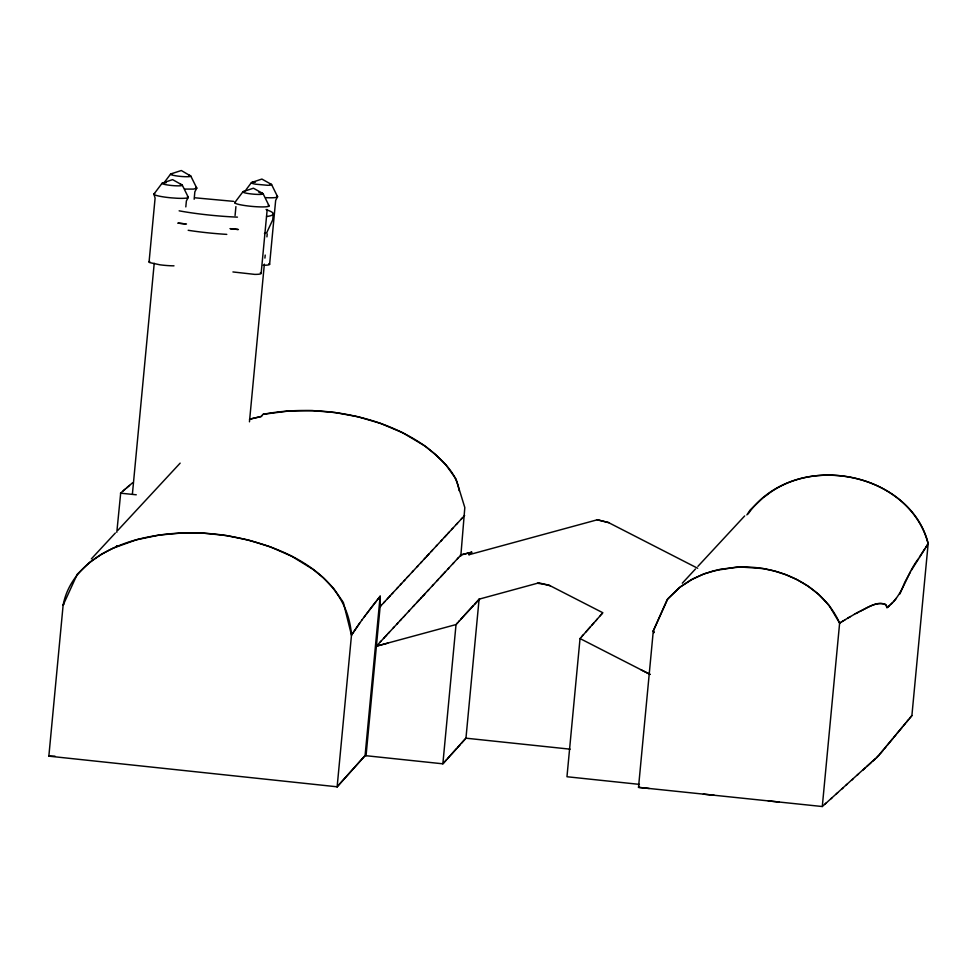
<?xml version="1.0" encoding="UTF-8"?>
<svg xmlns="http://www.w3.org/2000/svg" width="977" height="977" viewBox="0 0 977 977"><rect width="100%" height="100%" fill="white"/><g stroke="black" fill="none" stroke-linecap="round" stroke-linejoin="round"><path stroke-width="1.47" d="M460.802 556.133L464.82 507.576L455.99 478.938L445.793 464.747L435.241 454.207L424.507 445.732L402.658 432.713L380.456 423.359L357.997 416.776L335.319 412.575L312.42 410.621L289.314 410.938L263.131 414.297L261.14 416.507L249.794 419.109M48.85 756.161L63.126 605.154C70.124 568.04 106.542 546.79 140.7 538.669C167.201 532.245 194.887 531.39 221.877 534.92C276.918 543.053 346.75 571.057 351.488 635.111L337.138 786.803L48.85 756.161L54.932 756.149M116.8 532.331L120.696 493.006M149.066 261.97L155.099 198.075L153.902 194.13L162.011 183.358M132.432 493.739L154.219 263.301M185.813 206.904L186.375 200.957L188.305 197.293L182.345 185.239M194.154 199.247L194.85 191.81L196.78 188.146L190.82 176.092L181.319 170.523L170.963 173.882M235.066 215.563L235.909 206.635M261.14 273.426L267.185 209.518M249.453 421.82L264.352 264.156M264.926 258.099L265.207 255.07M266.929 236.874L267.222 233.845M273.291 213.768L272.717 219.862L267.209 231.622A54.651 6.656 5.4 0 1 264.449 233.527M269.615 264.279L275.661 200.383L277.578 196.719L271.63 184.653M378.453 598.437L380.138 596.3L365.08 755.612L337.138 786.803L365.08 755.612L442.862 763.819L465.956 738.185L479.096 599.157L538.962 582.829L550.234 585.785M366.045 755.709L380.138 606.607L380.138 596.3L377.281 599.939M459.483 620.749L456.027 624.559L442.862 763.819L446.33 759.972M582.316 635.966L580.033 638.555L566.965 776.739L639.41 784.372M639.324 786.412L638.506 787.364L822.292 806.526L839.622 623.118C826.872 594.419 798.331 575.832 768.264 569.542A120.598 119.316 38.3 0 0 735.742 567.197L713.564 570.824L702.292 574.561L690.861 579.972L679.21 587.739L667.169 599.609L653.295 630.898L638.506 787.364L649.314 788.5M876.625 757.786L911.895 715.591L928.15 543.688C920.432 510.922 891.036 487.743 859.528 479.377A120.611 119.035 46.6 0 0 825.309 475.225C795.388 475.604 765.37 488.927 748.187 513.853M654.248 632.302L653.295 630.898L667.828 598.803L680.529 586.713L692.84 578.897L704.906 573.56L720.538 569.188L740.224 566.99L763.196 568.59L774.529 571.044L785.752 574.647L796.853 579.544L807.808 585.931L818.592 594.26L829.107 605.386L839.622 623.118L843.688 620.603M910.479 571.814L904.8 582.292L899.951 593.918M911.456 570.141L928.15 543.688C910.882 478.193 819.825 455.319 768.227 493.935M63.798 604.409L63.126 605.154L77.244 574.256L89.566 562.361L101.535 554.191L113.32 548.085L136.499 539.768L159.349 535.03L181.942 532.99L204.315 533.222L226.493 535.579L248.476 540.049L270.238 546.815L291.732 556.255L312.909 569.286L323.302 577.749L333.511 588.264L343.367 602.504L351.488 635.111L361.905 620.004M351.488 635.111L359.609 623.131M918.258 558.978C908.366 571.716 904.665 588.056 894.663 600.318M919.381 557.208L924.999 548.488M925.964 547.01L928.15 543.688M746.868 514.903L750.238 509.921L762.952 497.83L767.788 494.411M361.856 620.065L374.46 603.542M165.089 181.392L170.499 174.224M234.7 202.691L242.821 191.932M245.886 189.965L251.297 182.784M364.238 616.866L365.435 615.29M366.473 613.898L367.804 612.164M368.756 610.906L371.04 607.938M371.358 607.535L377.867 599.182M374.912 602.956L376.096 601.441M893.601 601.588L896.349 598.278M854.533 614.203C864.083 609.904 874.464 601.148 885.309 604.201L887.604 607.291L894.187 600.892M879.068 755.258L822.292 806.526M880.13 753.975L883.306 750.141M884.368 748.858L886.481 746.306M887.543 745.024L892.844 738.624M893.894 737.342L896.019 734.789M897.069 733.507L902.369 727.108M903.432 725.826L905.545 723.273M906.607 721.991L908.72 719.438M909.782 718.156L911.895 715.591M581.645 636.723L583.452 634.684M585.736 632.107L586.884 630.812M587.458 630.165L588.618 628.846M589.168 628.235L590.303 626.953M592.111 624.901L593.735 623.082M595.604 620.969L597.155 619.21M600.257 615.718L601.722 614.057M582.805 635.416L592.587 624.364M593.271 623.595L596.019 620.505M596.764 619.65L600.586 615.339M601.417 614.399L602.87 612.762L548.647 584.967L537.448 583.245M449.786 756.125L447.478 758.689M460.191 744.584L457.883 747.149M450.947 754.842L456.723 748.431M461.339 743.302L465.956 738.185L570.141 749.176M262.141 415.408L261.14 416.507L249.477 419.28M462.951 616.939L460.643 619.479M473.332 605.508L463.672 616.133M115.604 547.315L116.8 545.996M479.67 599.011L464.844 614.851M456.662 623.851L457.834 622.569M459.007 621.274L464.099 615.669M474.492 604.238L479.096 599.157M115.848 547.047L117.045 545.74M115.347 533.015L91.349 558.893M117.753 530.426L180.147 463.135M380.835 605.862L407.519 577.077M408.435 576.1L432.518 550.124M431.236 551.504L449.176 532.16M448.028 533.393L464.649 515.465M419.255 599.951L416.874 602.516M403.782 616.646L376.401 646.163L456.027 624.559M404.698 615.657L409.497 610.478M424.006 594.822L408.533 611.504M423.896 594.944L428.781 589.681M427.486 591.061L460.912 555.021L471.732 552.2L470.511 553.348M682.3 583.208L695.49 568.968M697.896 566.379L744.694 515.917M381.335 605.325L380.138 606.607L380.138 596.3M383.705 602.76L384.901 601.478M387.283 598.901L388.48 597.619M392.046 593.772L393.23 592.489M396.796 588.63L397.993 587.348M400.375 584.783L401.571 583.501M403.941 580.936L405.137 579.654M407.226 577.395L408.704 575.795M412.282 571.948L413.466 570.666M417.032 566.819L418.229 565.536M420.611 562.96L421.795 561.677M424.177 559.113L425.374 557.83M426.424 556.682L428.94 553.983M436.084 546.277L437.281 544.995M440.847 541.136L442.031 539.854M444.413 537.289L446.831 534.688M451.557 529.583L452.754 528.301M456.32 524.454L457.505 523.171M461.083 519.324L462.268 518.042M389.225 596.8L390.434 595.506M440.676 576.845L443.094 574.244M447.82 569.151L449.005 567.857M452.583 564.01L453.768 562.728M457.334 558.881L458.531 557.598M377.598 644.881L376.401 646.163L387.771 643.184M379.968 642.316L381.164 641.034M383.546 638.457L384.73 637.175M385.488 636.357L386.697 635.062M388.296 633.328L389.493 632.046M393.059 628.199L394.256 626.916M396.638 624.34L397.822 623.057M400.204 620.493L401.4 619.21M403.489 616.951L404.966 615.363M413.295 606.375L414.492 605.093M420.44 598.669L421.637 597.387M422.687 596.239L425.203 593.54M432.347 585.834L433.532 584.551M437.098 580.704L438.294 579.41M444.242 572.998L445.439 571.716M608.744 522.683L597.472 519.74L469.07 554.704M468.972 554.802L471.732 552.2L460.387 554.973M889.754 605.374L886.969 607.865L885.968 604.995C877.664 599.976 867.784 608.158 859.87 611.284M891.146 604.116L892.538 602.87M865.475 767.788L862.691 770.291M866.868 766.542L871.044 762.781M875.233 759.031L872.437 761.535M825.077 804.034L826.469 802.776M830.645 799.027L832.038 797.782M836.214 794.032L837.619 792.787M841.795 789.037L843.188 787.78M845.972 785.288L847.364 784.03M851.541 780.281L852.933 779.035M857.11 775.286L858.514 774.04M123.224 490.82L132.457 482.882M126.57 487.938L129.514 485.41M125.105 489.208L120.501 493.177L136.267 494.789M839.622 623.118L840.977 622.276M842.174 621.543L845.044 619.772M844.922 619.845L854.496 614.228M847.743 618.148L850.417 616.56M855.901 613.434L858.636 611.944M162.487 183.017L172.599 179.634L181.82 184.8M251.773 182.443L261.885 179.06L271.105 184.226M243.297 191.59L253.409 188.207L262.618 193.373M263.131 414.297C299.768 407.36 338.018 410.071 373.593 421.063C392.461 427.083 410.609 435.62 426.656 447.283C440.493 458.702 456.479 471.94 459.117 490.686M185.019 189.074L193.568 189.098L196.78 188.146A17.281 2.101 5.4 0 0 195.901 187.413M195.29 197.83L233.613 201.36M178.046 223.135L186.485 224.026M230.12 228.655L238.425 229.534M703.367 794.13L714.175 795.254M768.24 800.896L779.048 802.019M178.119 223.135L185.593 223.928M230.425 228.679L237.887 229.473M232.929 271.948L254.789 274.39A15.705 1.917 5.4 0 0 260.334 272.754M597.191 519.813L608.305 522.463L697.663 568.26M188.83 175.176L190.295 175.652M266.074 209.457L268.651 210.58A59.011 7.193 5.4 0 1 266.562 216.552M650.145 674.435L580.033 638.555M641.083 669.843L649.998 674.35M653.295 630.898L653.845 632.742M263.143 193.8L269.102 205.866M268.211 205.133A17.281 2.101 5.4 0 1 252.029 206.403A17.281 2.101 5.4 0 1 235.506 202.117M258.905 192.408A10.197 1.246 5.4 0 1 261.238 194.362A10.197 1.246 5.4 0 1 247.083 193.336A10.197 1.246 5.4 0 1 244.738 191.37M154.696 193.544A17.281 2.101 5.4 0 0 171.231 197.843L176.544 198.221A17.268 2.101 5.4 0 0 187.413 196.56M173.991 265.829A15.717 1.917 5.4 0 1 159.984 264.816L149.872 262.642A15.717 1.917 5.4 0 1 149.774 261.445M180.366 184.323A10.21 1.246 5.4 0 1 178.217 185.862A10.21 1.246 5.4 0 1 164.002 184.274A10.21 1.246 5.4 0 1 166.139 182.736M269.64 183.737A10.197 1.246 5.4 0 1 267.49 185.288L255.547 184.189A10.197 1.246 5.4 0 1 255.437 182.162M276.699 195.986A17.256 2.101 5.4 0 1 265.817 197.647M268.822 263.607A15.705 1.917 5.4 0 1 263.277 265.255M190.82 176.092A10.185 1.246 5.4 0 1 177.631 176.068A10.185 1.246 5.4 0 1 172.428 173.662M237.448 217.138A59.011 7.193 5.4 0 1 179.133 210.824M226.786 234.382A54.651 6.656 5.4 0 1 188.182 230.291"/></g></svg>
